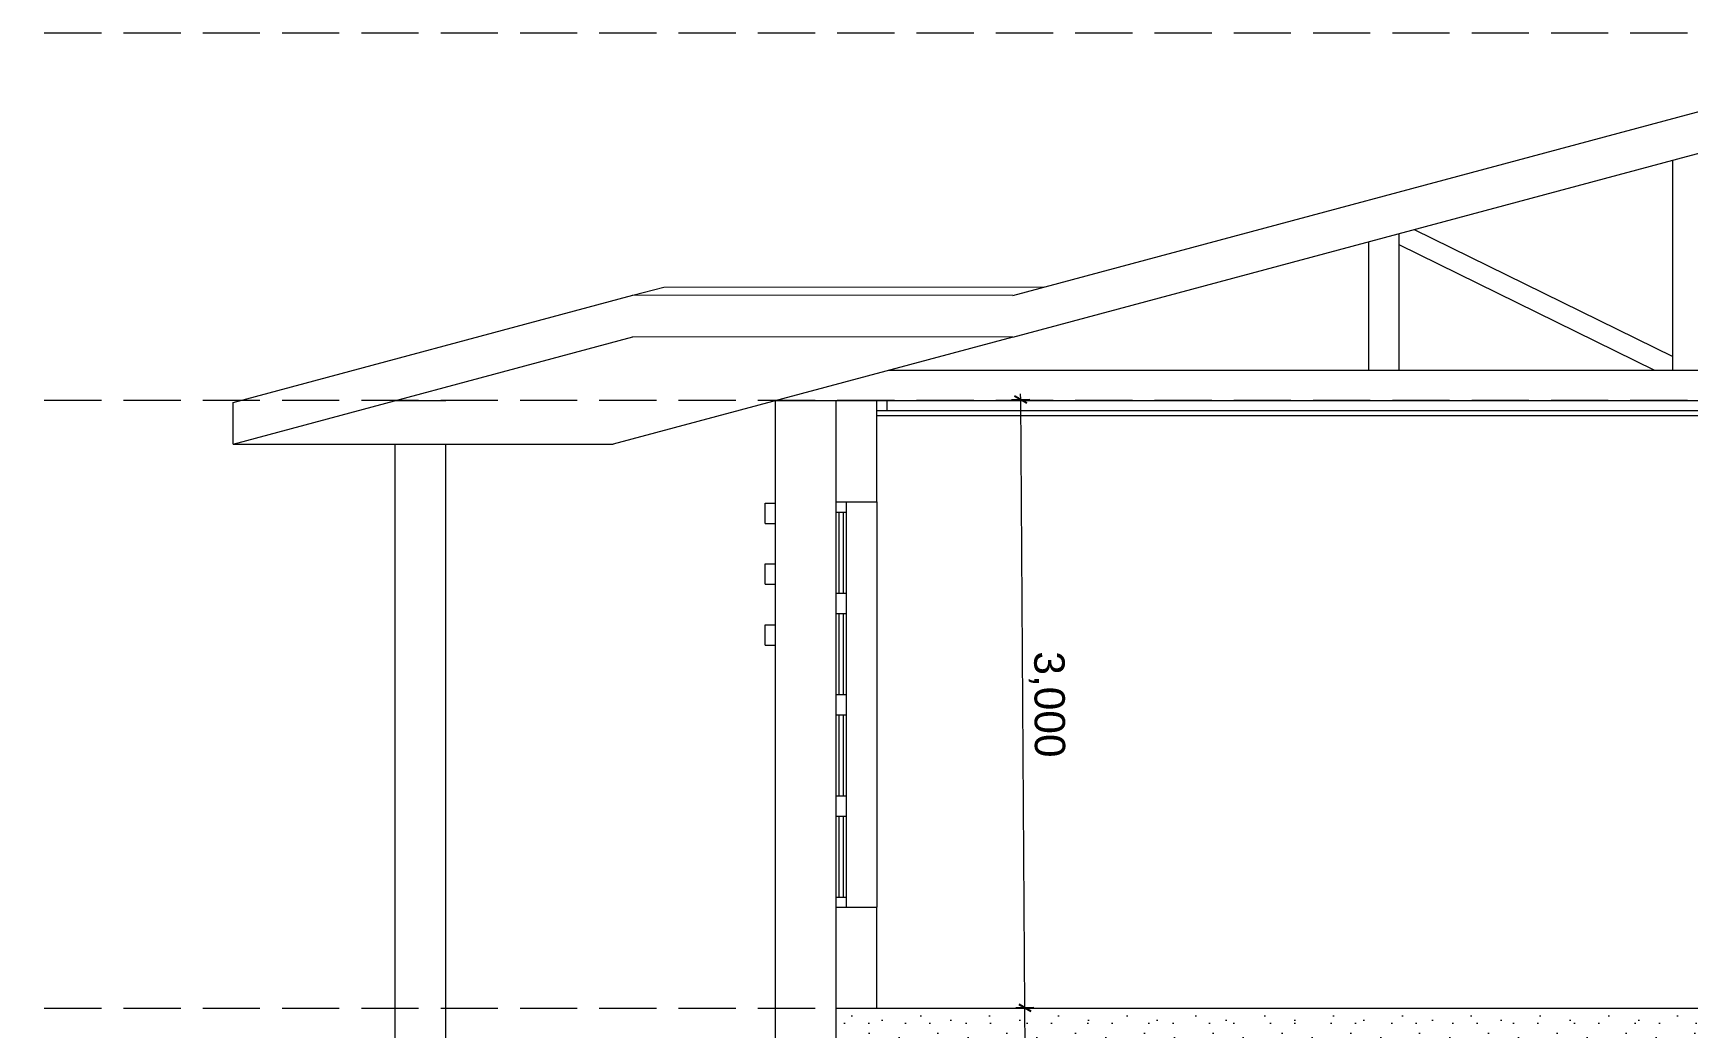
# Model space of a CAD drawing. Header units: millimetres. Extents: x 323482 to 503016, y 8175 to 72038.
# Drawn here: x 479597 to 487760, y 16717 to 21625 of the extents above; entities that cross this region are included whole.
import ezdxf

# ---------------------------------------------------------------- set-up
doc = ezdxf.new("R2010")
doc.units = ezdxf.units.MM
doc.header["$MEASUREMENT"] = 0
doc.linetypes.add('Hidden Line', pattern=[391.222223, 282.222223, -109])
for name, color, linetype, lineweight in [('2D Drafting - General_Pen_No__120', 7, 'Continuous', 13), ('Dimensioning - General_Pen_No__46', 5, 'Continuous', 25), ('Shell - Roof_Pen_No__120', 7, 'Continuous', 13), ('Structural - Bearing_Pen_No__120', 7, 'Continuous', 13)]:
    doc.layers.add(name, color=color, linetype=linetype, lineweight=lineweight)
doc.layers.add('Dimensioning - General', color=7, linetype='Continuous')
for name, color, linetype, lineweight, true_color in [('Dimensioning - General_Pen_No__45', 7, 'Continuous', 25, 0x40a5ff), ('Dimensioning - General_Pen_No__85', 7, 'Continuous', 20, 0x80c2ff), ('Structural - Bearing_Pen_No__83', 7, 'Continuous', 13, 0xff9955)]:
    doc.layers.add(name, color=color, linetype=linetype, lineweight=lineweight, true_color=true_color)
doc.styles.add('GENERATED_STYLE_1', font='arial.ttf')
doc.dimstyles.new('GENERATED_STYLE__1', dxfattribs={"dimtxt": 150, "dimasz": 45.6, "dimexe": 0.18, "dimexo": 0.0625, "dimgap": 0.09, "dimtad": 1, "dimdec": 0, "dimzin": 0, "dimdsep": 46, "dimtxsty": 'GENERATED_STYLE_1', "dimblk": 'ARROWHEAD_2', "dimblk1": 'ARROWHEAD_2', "dimblk2": 'ARROWHEAD_2', "dimcen": 0.09, "dimse1": 1, "dimse2": 1, "dimclrd": 256, "dimclre": 256, "dimclrt": 5, "dimadec": 0, "dimazin": 0, "dimtfac": 1, "dimtdec": 4, "dimtmove": 0, "dimatfit": 3, "dimfxl": 1, "dimtolj": 1, "dimtzin": 0, "dimarcsym": 0})

# ---------------------------------------------------------------- blocks, each defined once
blk = doc.blocks.new('*D333')
at = {"layer": 'Dimensioning - General_Pen_No__45', "color": 161, "linetype": 'Continuous', "lineweight": 25, "true_color": 0x40a5ff, "transparency": 16777216}
for p, q in [((484459.1, 16834.3), (484519.3, 16800.1)), ((484460.4, 16634.3), (484520.7, 16600.1))]:
    blk.add_line(p, q, dxfattribs=at)
at = {"layer": 'Dimensioning - General_Pen_No__85', "color": 151, "linetype": 'Continuous', "lineweight": 20, "true_color": 0x80c2ff, "transparency": 16777216}
for p, q in [((484489.2, 16817.2), (484468.8, 19817)), ((484534.2, 16817.5), (484444.2, 16816.9)), ((484490.5, 16617.2), (484489.2, 16817.2)), ((484535.5, 16617.5), (484445.5, 16616.9)), ((484509.5, 13817.2), (484490.5, 16617.2))]:
    blk.add_line(p, q, dxfattribs=at)
blk = doc.blocks.new('ARROWHEAD_2')
at = {"color": 0, "linetype": 'Continuous', "lineweight": 0}
for p, q in [((0, 0), (-1, 0)), ((-0.38, -0.66), (0.38, 0.66))]:
    blk.add_line(p, q, dxfattribs=at)
blk = doc.blocks.new('*D334')
at = {"layer": 'Dimensioning - General_Pen_No__45', "color": 161, "linetype": 'Continuous', "lineweight": 25, "true_color": 0x40a5ff, "transparency": 16777216}
for p, q in [((484498.9, 19799.9), (484438.7, 19834.2)), ((484459.1, 16834.3), (484519.3, 16800.1))]:
    blk.add_line(p, q, dxfattribs=at)
at = {"layer": 'Dimensioning - General_Pen_No__85', "color": 151, "linetype": 'Continuous', "lineweight": 20, "true_color": 0x80c2ff, "transparency": 16777216}
for p, q in [((484468.8, 19817), (484468.6, 19846.4)), ((484513.8, 19817.4), (484423.8, 19816.7)), ((484489.2, 16817.2), (484468.8, 19817))]:
    blk.add_line(p, q, dxfattribs=at)
at = {"layer": 'Dimensioning - General_Pen_No__46', "color": 5, "lineweight": 25, "transparency": 16777216, "insert": (484507.3, 18574.7), "char_height": 150, "attachment_point": 7, "rotation": 270.38879, "style": 'GENERATED_STYLE_1'}
blk.add_mtext('\\A1;3,000', dxfattribs=at)

msp = doc.modelspace()

# ---------------------------------------------------------------- hatches: boundary and pattern name
at = {"layer": '2D Drafting - General_Pen_No__120', "linetype": 'Continuous', "lineweight": 13}
h = msp.add_hatch(dxfattribs=at)
h.set_pattern_fill('STRUCTURAL_CONCRETE', style=0, pattern_type=2)
h.set_pattern_definition([(0, (0, 0), (0, 623.5383), [60, -300]), (0, (180, 311.8), (0, 623.5383), [60, -300]), (60, (0, 0), (-540, 311.76916), [60, -300]), (60, (360, 0), (-540, 311.76916), [60, -300]), (120, (60, 0), (540, 311.76916), [60, -300]), (120, (420, 0), (540, 311.76916), [60, -300]), (0, (0, 60), (0, 120.000005), [0, -120.000005, 0, -180.000007]), (45, (60, 60), (-84.852817, 84.852817), [0, -90.000004, 0, -150.000006])])
h.paths.add_polyline_path([(483558.8, 16812.2), (483558.8, 16312.2), (483758.8, 16312.2), (483758.8, 16612.2), (491133.8, 16612.2), (491133.8, 16782.2), (491133.8, 16812.2)])

# ---------------------------------------------------------------- linework, layer by layer
at = {"layer": 'Shell - Roof_Pen_No__120', "color": 7, "linetype": 'Continuous', "lineweight": 13}
for p, q in [((484429.4, 20331.4), (489258.8, 21625.4)), ((484429.4, 20125.9), (489258.8, 21419.9)), ((487683.8, 20997.9), (487683.8, 19962.2)), ((486409.9, 20656.6), (487686.4, 20029.2)), ((486183.8, 20596), (486183.8, 19962.2)), ((486333.8, 20636.2), (486333.8, 19962.2)), ((486333.8, 20582.6), (487595.9, 19962.2)), ((480583.8, 19803.4), (482556.3, 20331.9)), ((482556.3, 20331.9), (482708, 20372.5)), ((484429.4, 20331.4), (482556.3, 20331.9)), ((482708, 20372.5), (484585.8, 20373.3)), ((480583.8, 19597.9), (482556.3, 20126.4)), ((484429.4, 20125.9), (482458.8, 19597.9)), ((484429.4, 20125.9), (482556.3, 20126.4)), ((483818.6, 19962.2), (494699, 19962.2)), ((480583.8, 19597.9), (480583.8, 19803.4)), ((483558.8, 19812.2), (494958.8, 19812.2)), ((480583.8, 19597.9), (481383.8, 19597.9)), ((481383.8, 19597.9), (482458.8, 19597.9))]:
    msp.add_line(p, q, dxfattribs=at)
at = {"layer": 'Structural - Bearing_Pen_No__120', "color": 7, "linetype": 'Continuous', "lineweight": 13}
for p, q in [((481383.8, 19812.2), (481633.8, 19812.2)), ((483258.8, 19812.2), (483558.8, 19812.2)), ((483258.8, 16812.2), (483258.8, 19812.2)), ((483558.8, 19312.2), (483558.8, 19812.2)), ((483558.8, 19812.2), (483758.8, 19812.2)), ((483758.8, 19312.2), (483758.8, 19812.2)), ((483758.8, 19812.2), (483808.8, 19812.2)), ((483758.8, 19762.2), (483758.8, 19812.2)), ((489358.8, 19762.2), (483758.8, 19762.2)), ((483808.8, 19762.2), (483758.8, 19762.2)), ((483808.8, 19812.2), (483808.8, 19762.2)), ((489358.8, 19737.2), (483758.8, 19737.2)), ((481383.8, 11910.4), (481383.8, 19597.9)), ((481633.8, 13712.2), (481633.8, 19597.9)), ((483208.8, 19306.1), (483258.8, 19306.1)), ((483208.8, 19206.1), (483208.8, 19306.1)), ((483558.8, 19312.2), (483758.8, 19312.2)), ((483558.8, 19312.2), (483608.8, 19312.2)), ((483558.8, 19262.2), (483558.8, 19312.2)), ((483608.8, 19262.2), (483608.8, 19312.2)), ((483758.8, 19312.2), (483758.8, 17312.2)), ((483208.8, 19206.1), (483258.8, 19206.1)), ((483558.8, 18862.2), (483558.8, 19262.2)), ((483558.8, 19262.2), (483608.8, 19262.2)), ((483573.8, 18862.2), (483573.8, 19262.2)), ((483593.8, 19262.2), (483593.8, 18862.2)), ((483608.8, 18862.2), (483608.8, 19262.2)), ((483208.8, 19006.1), (483258.8, 19006.1)), ((483208.8, 18906.1), (483208.8, 19006.1)), ((483208.8, 18906.1), (483258.8, 18906.1)), ((483558.8, 18862.2), (483608.8, 18862.2)), ((483558.8, 18762.2), (483558.8, 18862.2)), ((483608.8, 18762.2), (483608.8, 18862.2)), ((483208.8, 18706.1), (483258.8, 18706.1)), ((483208.8, 18606.1), (483208.8, 18706.1)), ((483558.8, 18362.2), (483558.8, 18762.2)), ((483558.8, 18762.2), (483608.8, 18762.2)), ((483573.8, 18362.2), (483573.8, 18762.2)), ((483593.8, 18762.2), (483593.8, 18362.2)), ((483608.8, 18362.2), (483608.8, 18762.2)), ((483208.8, 18606.1), (483258.8, 18606.1)), ((483558.8, 18362.2), (483608.8, 18362.2)), ((483558.8, 18262.2), (483558.8, 18362.2)), ((483608.8, 18262.2), (483608.8, 18362.2)), ((483558.8, 17862.2), (483558.8, 18262.2)), ((483558.8, 18262.2), (483608.8, 18262.2)), ((483573.8, 17862.2), (483573.8, 18262.2)), ((483593.8, 18262.2), (483593.8, 17862.2)), ((483608.8, 17862.2), (483608.8, 18262.2)), ((483558.8, 17862.2), (483608.8, 17862.2)), ((483558.8, 17762.2), (483558.8, 17862.2)), ((483608.8, 17762.2), (483608.8, 17862.2)), ((483558.8, 17362.2), (483558.8, 17762.2)), ((483558.8, 17762.2), (483608.8, 17762.2)), ((483573.8, 17362.2), (483573.8, 17762.2)), ((483593.8, 17762.2), (483593.8, 17362.2)), ((483608.8, 17362.2), (483608.8, 17762.2)), ((483558.8, 17362.2), (483608.8, 17362.2)), ((483558.8, 17312.2), (483558.8, 17362.2)), ((483558.8, 17312.2), (483758.8, 17312.2)), ((483558.8, 16812.2), (483558.8, 17312.2)), ((483558.8, 17312.2), (483608.8, 17312.2)), ((483608.8, 17312.2), (483608.8, 17362.2)), ((483758.8, 16812.2), (483758.8, 17312.2)), ((483258.8, 13712.2), (483258.8, 16812.2)), ((483558.8, 16212.2), (483558.8, 16812.2)), ((491133.8, 16812.2), (483558.8, 16812.2))]:
    msp.add_line(p, q, dxfattribs=at)
at = {"layer": 'Structural - Bearing_Pen_No__83', "color": 21, "linetype": 'Hidden Line', "lineweight": 13, "true_color": 0xff9955}
for p, q in [((503016, 21625.4), (447887.3, 21625.4)), ((503016, 19812.2), (447887.3, 19812.2)), ((503016, 16812.2), (447887.3, 16812.2))]:
    msp.add_line(p, q, dxfattribs=at)

# ---------------------------------------------------------------- dimensions: what is measured, and where the dimension line sits
at = {"layer": 'Dimensioning - General', "color": 151, "linetype": 'Continuous', "lineweight": 20, "true_color": 0x80c2ff}
for base, p1, p2, picture, middle in [((484468.8, 19817), (483758.8, 16812.2), (483758.8, 19812.2), '*D334', (484584.1, 18310.3)), ((484489.2, 16817.2), (483758.8, 16612.2), (483758.8, 16812.2), '*D333', (484596.9, 16424))]:
    dim = msp.add_linear_dim(base=base, p1=p1, p2=p2, angle=90.38879, dimstyle='GENERATED_STYLE__1', dxfattribs=at)
    dim.commit()
    dim.dimension.update_dxf_attribs({"geometry": picture, "text_midpoint": middle, "dimtype": 160, "text_rotation": 270.38879})

doc.saveas('drawing.dxf')
